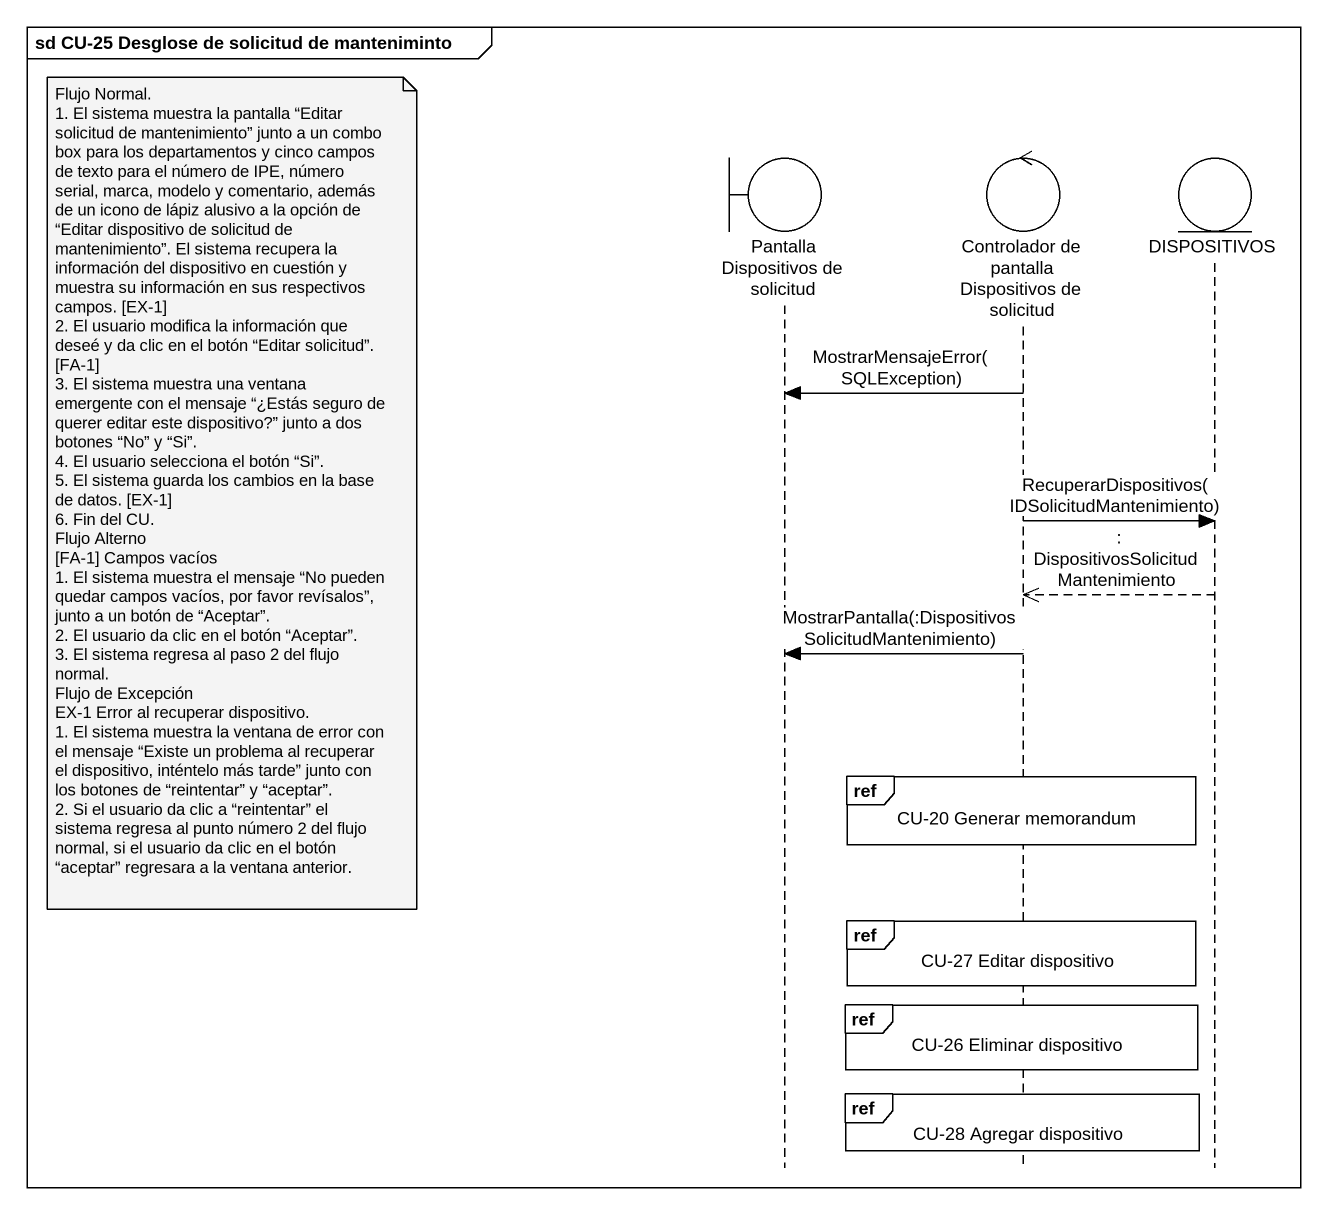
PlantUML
@startuml
mainframe sd CU-25 Desglose de solicitud de manteniminto
hide footbox
boundary "Pantalla Dispositivos de solicitud" as Pantalla_Dispositivos_de
control "Controlador de pantalla Dispositivos de solicitud" as Controlador_de_pantalla
entity DISPOSITIVOS

Controlador_de_pantalla -> Pantalla_Dispositivos_de : MostrarMensajeError(SQLException)
note left of Pantalla_Dispositivos_de
  Flujo Normal.
  1. El sistema muestra la pantalla “Editar solicitud de mantenimiento” junto a un combo box para los departamentos y cinco campos de texto para el número de IPE, número serial, marca, modelo y comentario, además de un icono de lápiz alusivo a la opción de “Editar dispositivo de solicitud de mantenimiento”. El sistema recupera la información del dispositivo en cuestión y muestra su información en sus respectivos campos. [EX-1]
  2. El usuario modifica la información que deseé y da clic en el botón “Editar solicitud”. [FA-1]
  3. El sistema muestra una ventana emergente con el mensaje “¿Estás seguro de querer editar este dispositivo?” junto a dos botones “No” y “Si”.
  4. El usuario selecciona el botón “Si”.
  5. El sistema guarda los cambios en la base de datos. [EX-1]
  6. Fin del CU.
  Flujo Alterno
  [FA-1] Campos vacíos
  1. El sistema muestra el mensaje “No pueden quedar campos vacíos, por favor revísalos”, junto a un botón de “Aceptar”.
  2. El usuario da clic en el botón “Aceptar”.
  3. El sistema regresa al paso 2 del flujo normal.
  Flujo de Excepción
  EX-1 Error al recuperar dispositivo.
  1. El sistema muestra la ventana de error con el mensaje “Existe un problema al recuperar el dispositivo, inténtelo más tarde” junto con los botones de “reintentar” y “aceptar”.
  2. Si el usuario da clic a “reintentar” el sistema regresa al punto número 2 del flujo normal, si el usuario da clic en el botón “aceptar” regresara a la ventana anterior.
end note
Controlador_de_pantalla -> DISPOSITIVOS : RecuperarDispositivos(IDSolicitudMantenimiento)
DISPOSITIVOS -->> Controlador_de_pantalla : : DispositivosSolicitudMantenimiento
Controlador_de_pantalla -> Pantalla_Dispositivos_de : MostrarPantalla(:DispositivosSolicitudMantenimiento)
ref over Controlador_de_pantalla : CU-20 Generar memorandum
ref over Controlador_de_pantalla : CU-27 Editar dispositivo
ref over Controlador_de_pantalla : CU-26 Eliminar dispositivo
ref over Controlador_de_pantalla : CU-28 Agregar dispositivo
@enduml
